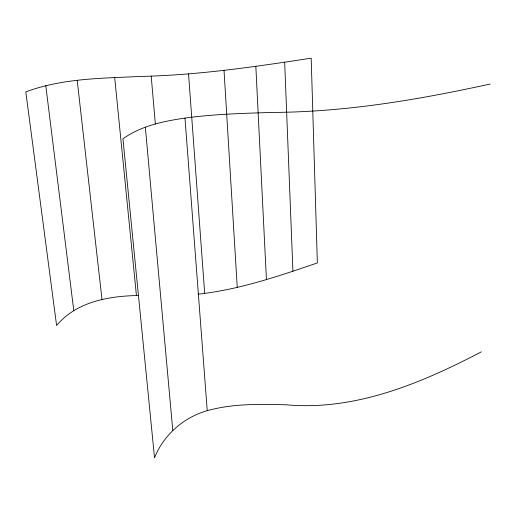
<?xml version="1.0" encoding="UTF-8"?>
<svg xmlns="http://www.w3.org/2000/svg" width="516" height="516" viewBox="0 0 516 516"><rect width="100%" height="100%" fill="white"/><g stroke="black" fill="none" stroke-linecap="round" stroke-linejoin="round"><path stroke-width="0.77" d="M481.351 351.828C421.359 383.195 355.356 411.046 286.161 404.796C261.302 404.157 236.038 403.544 211.702 409.523C186.192 415.225 164.211 433.44 154.523 457.821L122.943 138.81C142.455 124.866 166.771 120.576 190.03 117.39C217.629 114.036 245.448 113.236 273.216 112.424C346.423 111.991 418.876 99.64 490.2 84.018M198.08 294.172C239.127 289.734 278.472 276.183 317.353 262.947L311.187 58.179C254.717 66.816 197.989 75.168 140.778 76.433C102.22 78.297 62.442 78.213 25.8 91.893L56.605 325.538C76.42 301.55 109.205 295.99 138.636 295.494M45.782 85.656L73.788 310.651M77.213 80.38L102.007 299.506M114.687 77.503L136.437 295.545M145.338 127.175L172.783 430.376M151.188 76.052L155.361 124.085M184.986 118.061L207.239 410.762M188.54 73.911L204.691 293.449M224.021 70.337L237.257 287.36M255.826 66.287L266.424 279.549M284.671 62.191L292.927 271.268"/></g></svg>
